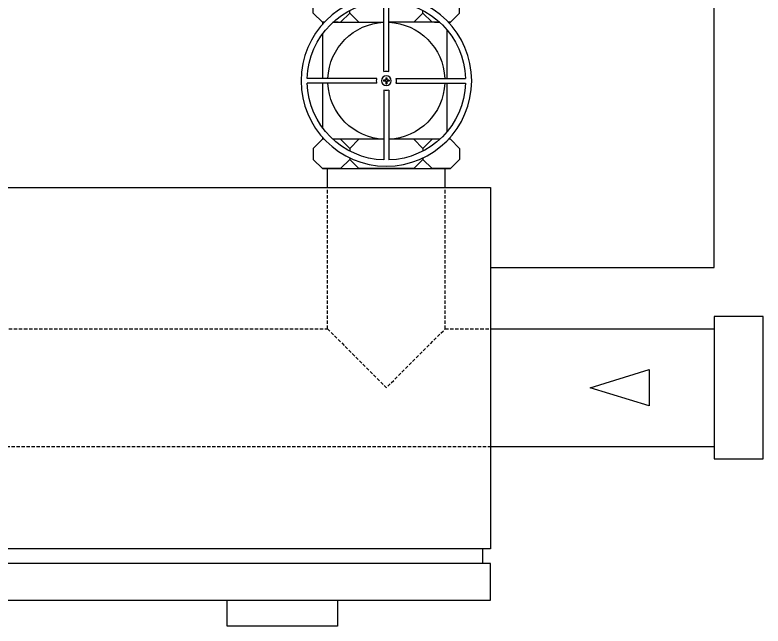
# Model space of a CAD drawing. Extents: x -14808 to 281570, y -29214 to 19989.
# Drawn here: x 262.4 to 617.5, y 9993 to 10283 of the extents above; entities that cross this region are included whole.
import ezdxf

# ---------------------------------------------------------------- set-up
doc = ezdxf.new("R2010")
doc.units = 0
doc.header["$LTSCALE"] = 0.25
doc.linetypes.add('HIDDEN', pattern=[9.525, 6.35, -3.175])
doc.layers.add('FF-TXT', color=254, linetype='Continuous')
doc.layers.add('PW-EQPM', color=31, linetype='Continuous')

# ---------------------------------------------------------------- blocks, each defined once
blk = doc.blocks.new('GV-40-T')
for p, q in [((-30, 68.25), (-26.25, 72)), ((26.25, 72), (-26.25, 72)), ((-26.25, 72), (-18.75, 72)), ((-15, 68.25), (-18.75, 72)), ((-15, 68.25), (-11.25, 72)), ((-11.25, 72), (11.25, 72)), ((15, 68.25), (11.25, 72)), ((15, 68.25), (18.75, 72)), ((18.75, 72), (26.25, 72)), ((30, 68.25), (26.25, 72)), ((-30, 63.75), (-30, 68.25)), ((-15, 67.62), (-15, 68.25)), ((-1, 39.87), (-1, 68.48)), ((1, 39.87), (1, 68.48)), ((15, 67.62), (15, 68.25)), ((30, 63.75), (30, 68.25)), ((-15, 63.75), (-15, 64.83)), ((15, 63.75), (15, 64.83)), ((-30, 63.75), (-26.25, 60)), ((-15, 63.75), (-18.61, 60.14)), ((-15, 63.75), (-11.25, 60)), ((15, 63.75), (11.25, 60)), ((15, 63.75), (18.61, 60.14)), ((30, 63.75), (26.25, 60)), ((-25.48, 60), (-26.25, 60)), ((-26.25, 60), (-25.48, 60)), ((-21.91, 60), (-1, 60)), ((-19.78, 60), (-21.91, 60)), ((21.91, 60), (1, 60)), ((19.78, 60), (21.91, 60)), ((25.48, 60), (26.25, 60)), ((26.25, 60), (25.48, 60)), ((26.25, 60), (26.25, 59.15)), ((-24.85, 56.95), (-24.85, 37)), ((26.25, 55.16), (26.25, 37)), ((-3.87, 37), (-32.48, 37)), ((-0.2, 37.19), (-0.2, 36.2)), ((0.2, 37.19), (-0.2, 37.19)), ((0.2, 37.19), (-0.2, 37.19)), ((-0.2, 37.19), (-0.2, 36.2)), ((0.2, 37.19), (0.2, 36.2)), ((0.2, 37.19), (0.2, 36.2)), ((3.87, 37), (32.48, 37)), ((-3.87, 35), (-32.48, 35)), ((-24.85, 35), (-24.85, 15.05)), ((-1.19, 36.2), (-0.2, 36.2)), ((-1.19, 36.2), (-0.2, 36.2)), ((-1.19, 36.2), (-1.19, 35.8)), ((-1.19, 36.2), (-1.19, 35.8)), ((-1.19, 35.8), (-0.2, 35.8)), ((-1.19, 35.8), (-0.2, 35.8)), ((-0.2, 35.8), (-0.2, 34.81)), ((-0.2, 35.8), (-0.2, 34.81)), ((0.2, 34.81), (-0.2, 34.81)), ((0.2, 34.81), (-0.2, 34.81)), ((0.2, 36.2), (1.19, 36.2)), ((0.2, 36.2), (1.19, 36.2)), ((0.2, 35.8), (1.19, 35.8)), ((0.2, 35.8), (0.2, 34.81)), ((0.2, 35.8), (0.2, 34.81)), ((0.2, 35.8), (1.19, 35.8)), ((1.19, 36.2), (1.19, 35.8)), ((1.19, 36.2), (1.19, 35.8)), ((3.87, 35), (32.48, 35)), ((26.25, 35), (26.25, 16.84)), ((-1, 32.13), (-1, 3.52)), ((1, 32.13), (1, 3.52)), ((26.25, 12.85), (26.25, 12)), ((-30, 8.25), (-26.25, 12)), ((-26.25, 12), (-25.48, 12)), ((-26.25, 12), (-25.48, 12)), ((-21.91, 12), (-1, 12)), ((-21.91, 12), (-19.78, 12)), ((-15, 8.25), (-18.61, 11.86)), ((-15, 8.25), (-11.25, 12)), ((1, 12), (21.91, 12)), ((15, 8.25), (11.25, 12)), ((15, 8.25), (18.61, 11.86)), ((19.78, 12), (21.91, 12)), ((25.48, 12), (26.25, 12)), ((25.48, 12), (26.25, 12)), ((30, 8.25), (26.25, 12)), ((-30, 8.25), (-30, 3.75)), ((-15, 8.25), (-15, 7.17)), ((15, 8.25), (15, 7.17)), ((30, 8.25), (30, 3.75)), ((-30, 3.75), (-26.25, 0)), ((-15, 3.75), (-18.75, 0)), ((-15, 4.38), (-15, 3.75)), ((-15, 3.75), (-11.25, 0)), ((15, 3.75), (11.25, 0)), ((15, 4.38), (15, 3.75)), ((15, 3.75), (18.75, 0)), ((30, 3.75), (26.25, 0)), ((26.25, 0), (-26.25, 0)), ((-26.25, 0), (-18.75, 0)), ((-11.25, 0), (11.25, 0)), ((18.75, 0), (26.25, 0))]:
    blk.add_line(p, q)
for radius in [35, 2]:
    blk.add_circle((0, 36), radius)
for radius, start, end in [(32.5, 91.7632, 178.2368), (32.5, 1.7632, 88.2368), (24, 92.388, 177.612), (24, 2.388, 87.612), (4, 75.5225, 104.4775), (4, 165.5225, 194.4775), (4, 345.5225, 14.4775), (32.5, 181.7632, 268.2368), (24, 182.388, 267.612), (32.5, 271.7632, 358.2368), (24, 272.388, 357.612), (4, 255.5225, 284.4775)]:
    blk.add_arc((0, 36), radius, start, end)
blk = doc.blocks.new('P-10 Top')
at = {"lineweight": 25, "ltscale": 1.032}
for p, q in [((-183.62, -222.78), (-183.62, -213.76)), ((-183.62, -222.78), (-183.62, -213.76)), ((-127.73, -222.78), (-127.73, -213.76)), ((-127.73, -222.78), (-127.73, -213.76)), ((-106.19, -289.82), (0, -289.82)), ((-106.19, -345.71), (0, -345.71)), ((-110.07, -394.29), (-110.07, -401.24))]:
    blk.add_line(p, q, dxfattribs=at)
at = {"color": 8, "linetype": 'HIDDEN', "lineweight": 25}
for p, q in [((-183.62, -289.82), (-183.62, -222.78)), ((-127.73, -289.82), (-127.73, -222.78)), ((-580.1, -289.82), (-183.62, -289.82)), ((-127.73, -289.82), (-106.19, -289.82)), ((-657.52, -345.71), (-106.19, -345.71))]:
    blk.add_line(p, q, dxfattribs=at)
at = {"lineweight": 25, "ltscale": 1.032}
blk.add_lwpolyline([(-106.19, -260.75), (0, -260.75), (0, 260.75), (-121.57, 260.75)], dxfattribs=at)
for points in [[(-106.19, -394.29), (-657.52, -394.29), (-657.52, -222.78), (-106.19, -222.78)], [(0, -351.5), (23.14, -351.5), (23.14, -284.04), (0, -284.04)], [(-106.19, -401.24), (-657.52, -401.24), (-657.52, -418.59), (-106.19, -418.59)], [(-178.8, -430.89), (-231.3, -430.89), (-231.3, -418.59), (-178.8, -418.59)]]:
    blk.add_lwpolyline(points, close=True, dxfattribs=at)
at = {"color": 8, "linetype": 'HIDDEN', "lineweight": 25, "extrusion": (0, 0, -1), "flags": 128}
blk.add_lwpolyline([(183.62, -289.82), (179.87, -293.57), (169.65, -303.79), (155.67, -317.77), (141.7, -303.79), (131.47, -293.57), (127.73, -289.82)], dxfattribs=at)
at = {"layer": 'FF-TXT'}
blk.add_lwpolyline([(-58.88, -317.77), (-30.89, -309.11), (-30.89, -326.42), (-58.88, -317.77)], close=True, dxfattribs=at)
at = {"xscale": -1.157142857142857, "yscale": 1.157142857142857, "zscale": 1.157142857142857}
blk.add_blockref('GV-40-T', (-155.67, -213.76), dxfattribs=at)

msp = doc.modelspace()

# ---------------------------------------------------------------- block references
at = {"layer": 'PW-EQPM'}
msp.add_blockref('P-10 Top', (594.41, 10423.87, 0), dxfattribs=at)

doc.saveas('drawing.dxf')
